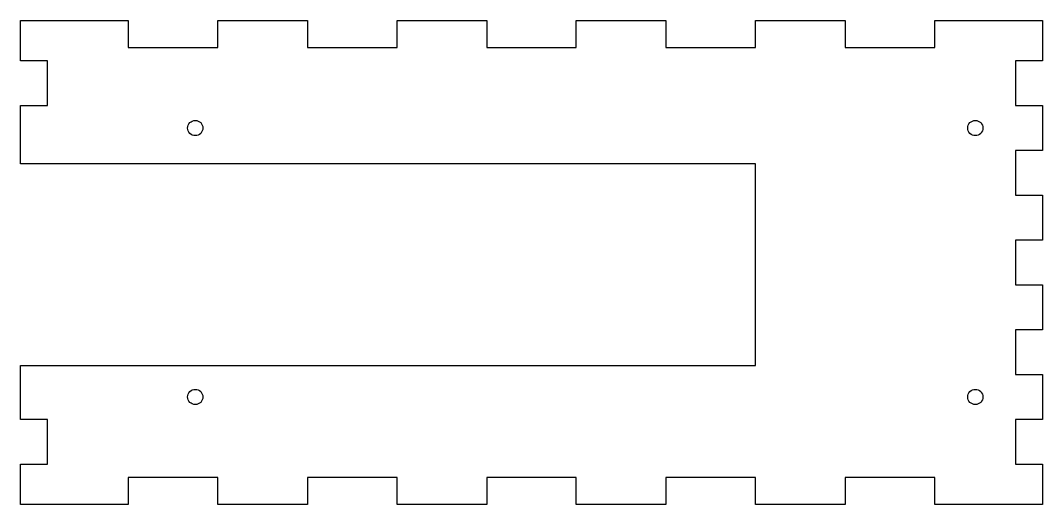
# Model space of a CAD drawing. Header units: millimetres. Extents: x -222 to 6, y -6 to 102.
import ezdxf

# ---------------------------------------------------------------- set-up
doc = ezdxf.new("R2010")
doc.units = ezdxf.units.MM
doc.layers.get('0').update_dxf_attribs({"linetype": 'CONTINUOUS'})

msp = doc.modelspace()

# ---------------------------------------------------------------- linework, layer by layer
msp.add_lwpolyline([(-222, 3), (-216, 3), (-216, 13), (-222, 13), (-222, 25), (-58, 25), (-58, 70), (-222, 70), (-222, 83), (-216, 83), (-216, 93), (-222, 93), (-222, 102), (-198, 102), (-198, 96), (-178, 96), (-178, 102), (-158, 102), (-158, 96), (-138, 96), (-138, 102), (-118, 102), (-118, 96), (-98, 96), (-98, 102), (-78, 102), (-78, 96), (-58, 96), (-58, 102), (-38, 102), (-38, 96), (-18, 96), (-18, 102), (6, 102), (6, 93), (0, 93), (0, 83), (6, 83), (6, 73), (0, 73), (0, 63), (6, 63), (6, 53), (0, 53), (0, 43), (6, 43), (6, 33), (0, 33), (0, 23), (6, 23), (6, 13), (0, 13), (0, 3), (6, 3), (6, -6), (-18, -6), (-18, 0), (-38, 0), (-38, -6), (-58, -6), (-58, 0), (-78, 0), (-78, -6), (-98, -6), (-98, 0), (-118, 0), (-118, -6), (-138, -6), (-138, 0), (-158, 0), (-158, -6), (-178, -6), (-178, 0), (-198, 0), (-198, -6), (-222, -6)], close=True)
for centre in [(-183, 78), (-9, 78), (-183, 18), (-9, 18)]:
    msp.add_circle(centre, 1.7)

doc.saveas('drawing.dxf')
